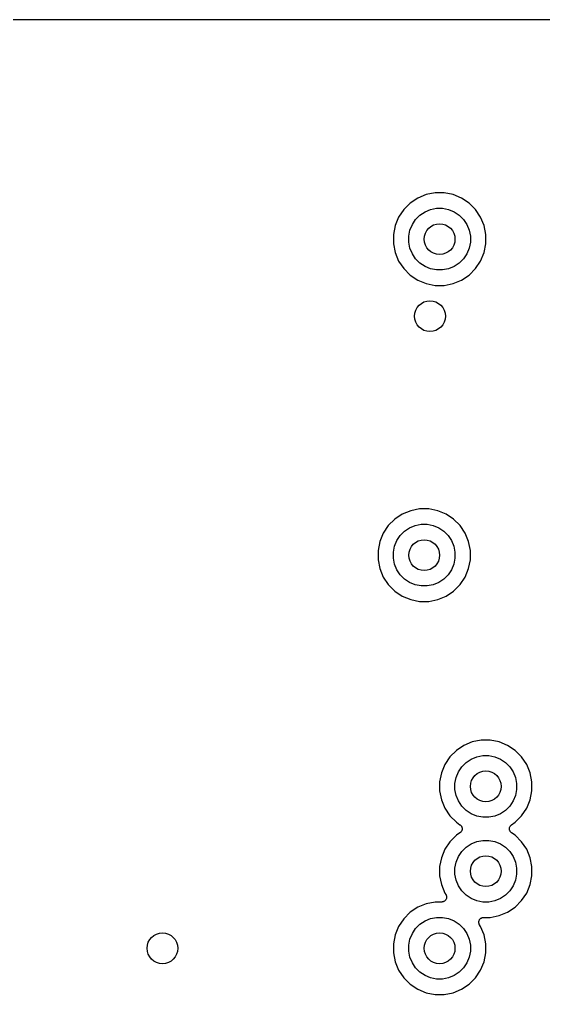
# Model space of a CAD drawing. Extents: x 113.2 to 188.8, y -123.8 to -78.2.
# Drawn here: x 139.44 to 146.25, y -94.8 to -82.15 of the extents above; entities that cross this region are included whole.
import ezdxf

# ---------------------------------------------------------------- set-up
doc = ezdxf.new("R2010")
doc.units = 0
doc.layers.add('BLACK', color=7, linetype='CONTINUOUS')

msp = doc.modelspace()

# ---------------------------------------------------------------- linework, layer by layer
at = {"layer": 'BLACK', "linetype": 'CONTINUOUS'}
for p, q in [((125.01, -82.1507), (176.99, -82.1507)), ((144.616, -84.4683), (144.518, -84.5339)), ((144.725, -84.4231), (144.616, -84.4683)), ((144.841, -84.4), (144.725, -84.4231)), ((144.959, -84.4), (144.841, -84.4)), ((145.075, -84.4231), (144.959, -84.4)), ((145.184, -84.4683), (145.075, -84.4231)), ((145.282, -84.5339), (145.184, -84.4683)), ((144.434, -84.6175), (144.368, -84.7158)), ((144.518, -84.5339), (144.434, -84.6175)), ((144.711, -84.6455), (144.783, -84.6154)), ((144.783, -84.6154), (144.861, -84.6)), ((144.861, -84.6), (144.939, -84.6)), ((144.939, -84.6), (145.017, -84.6154)), ((145.017, -84.6154), (145.089, -84.6455)), ((145.366, -84.6175), (145.282, -84.5339)), ((145.432, -84.7158), (145.366, -84.6175)), ((144.368, -84.7158), (144.323, -84.825)), ((144.546, -84.8105), (144.589, -84.745)), ((144.589, -84.745), (144.645, -84.6893)), ((144.645, -84.6893), (144.711, -84.6455)), ((145.089, -84.6455), (145.155, -84.6893)), ((145.155, -84.6893), (145.211, -84.745)), ((145.211, -84.745), (145.254, -84.8105)), ((145.477, -84.825), (145.432, -84.7158)), ((144.323, -84.825), (144.3, -84.9409)), ((144.515, -84.8833), (144.546, -84.8105)), ((145.254, -84.8105), (145.285, -84.8833)), ((145.5, -84.9409), (145.477, -84.825)), ((144.3, -84.9409), (144.3, -85.0591)), ((144.5, -84.9606), (144.515, -84.8833)), ((144.5, -85.0394), (144.5, -84.9606)), ((145.285, -84.8833), (145.3, -84.9606)), ((145.3, -84.9606), (145.3, -85.0394)), ((145.5, -85.0591), (145.5, -84.9409)), ((144.3, -85.0591), (144.323, -85.175)), ((144.515, -85.1167), (144.5, -85.0394)), ((144.546, -85.1895), (144.515, -85.1167)), ((145.285, -85.1167), (145.254, -85.1895)), ((145.3, -85.0394), (145.285, -85.1167)), ((145.477, -85.175), (145.5, -85.0591)), ((144.323, -85.175), (144.368, -85.2842)), ((144.589, -85.255), (144.546, -85.1895)), ((144.645, -85.3107), (144.589, -85.255)), ((145.211, -85.255), (145.155, -85.3107)), ((145.254, -85.1895), (145.211, -85.255)), ((145.432, -85.2842), (145.477, -85.175)), ((144.368, -85.2842), (144.434, -85.3825)), ((144.434, -85.3825), (144.518, -85.466)), ((144.711, -85.3545), (144.645, -85.3107)), ((144.783, -85.3846), (144.711, -85.3545)), ((145.089, -85.3545), (145.017, -85.3846)), ((145.155, -85.3107), (145.089, -85.3545)), ((145.282, -85.466), (145.366, -85.3825)), ((145.366, -85.3825), (145.432, -85.2842)), ((144.518, -85.466), (144.616, -85.5317)), ((144.861, -85.4), (144.783, -85.3846)), ((144.939, -85.4), (144.861, -85.4)), ((145.017, -85.3846), (144.939, -85.4)), ((145.184, -85.5317), (145.282, -85.466)), ((144.616, -85.5317), (144.725, -85.5769)), ((144.725, -85.5769), (144.841, -85.6)), ((144.841, -85.6), (144.959, -85.6)), ((144.959, -85.6), (145.075, -85.5769)), ((145.075, -85.5769), (145.184, -85.5317)), ((144.525, -88.5231), (144.416, -88.5683)), ((144.641, -88.5), (144.525, -88.5231)), ((144.759, -88.5), (144.641, -88.5)), ((144.875, -88.5231), (144.759, -88.5)), ((144.984, -88.5683), (144.875, -88.5231)), ((144.318, -88.6339), (144.234, -88.7175)), ((144.416, -88.5683), (144.318, -88.6339)), ((145.082, -88.6339), (144.984, -88.5683)), ((145.166, -88.7175), (145.082, -88.6339)), ((144.234, -88.7175), (144.168, -88.8158)), ((144.389, -88.845), (144.445, -88.7893)), ((144.445, -88.7893), (144.511, -88.7455)), ((144.511, -88.7455), (144.583, -88.7154)), ((144.583, -88.7154), (144.661, -88.7)), ((144.661, -88.7), (144.739, -88.7)), ((144.739, -88.7), (144.817, -88.7154)), ((144.817, -88.7154), (144.889, -88.7455)), ((144.889, -88.7455), (144.955, -88.7893)), ((144.955, -88.7893), (145.011, -88.845)), ((145.232, -88.8158), (145.166, -88.7175)), ((144.168, -88.8158), (144.123, -88.925)), ((144.315, -88.9833), (144.346, -88.9105)), ((144.346, -88.9105), (144.389, -88.845)), ((145.011, -88.845), (145.054, -88.9105)), ((145.054, -88.9105), (145.085, -88.9833)), ((145.277, -88.925), (145.232, -88.8158)), ((144.123, -88.925), (144.1, -89.0409)), ((144.1, -89.0409), (144.1, -89.1591)), ((144.3, -89.0606), (144.315, -88.9833)), ((145.085, -88.9833), (145.1, -89.0606)), ((145.3, -89.0409), (145.277, -88.925)), ((145.3, -89.1591), (145.3, -89.0409)), ((144.1, -89.1591), (144.123, -89.275)), ((144.3, -89.1394), (144.3, -89.0606)), ((144.315, -89.2167), (144.3, -89.1394)), ((145.1, -89.1394), (145.085, -89.2167)), ((145.1, -89.0606), (145.1, -89.1394)), ((145.277, -89.275), (145.3, -89.1591)), ((144.123, -89.275), (144.168, -89.3842)), ((144.346, -89.2895), (144.315, -89.2167)), ((144.389, -89.355), (144.346, -89.2895)), ((145.054, -89.2895), (145.011, -89.355)), ((145.085, -89.2167), (145.054, -89.2895)), ((145.232, -89.3842), (145.277, -89.275)), ((144.168, -89.3842), (144.234, -89.4825)), ((144.445, -89.4107), (144.389, -89.355)), ((144.511, -89.4545), (144.445, -89.4107)), ((144.955, -89.4107), (144.889, -89.4545)), ((145.011, -89.355), (144.955, -89.4107)), ((145.166, -89.4825), (145.232, -89.3842)), ((144.234, -89.4825), (144.318, -89.566)), ((144.583, -89.4846), (144.511, -89.4545)), ((144.661, -89.5), (144.583, -89.4846)), ((144.739, -89.5), (144.661, -89.5)), ((144.817, -89.4846), (144.739, -89.5)), ((144.889, -89.4545), (144.817, -89.4846)), ((145.082, -89.566), (145.166, -89.4825)), ((144.318, -89.566), (144.416, -89.6317)), ((144.416, -89.6317), (144.525, -89.6769)), ((144.525, -89.6769), (144.641, -89.7)), ((144.759, -89.7), (144.875, -89.6769)), ((144.875, -89.6769), (144.984, -89.6317)), ((144.984, -89.6317), (145.082, -89.566)), ((144.641, -89.7), (144.759, -89.7)), ((145.216, -91.5683), (145.118, -91.6339)), ((145.325, -91.5231), (145.216, -91.5683)), ((145.441, -91.5), (145.325, -91.5231)), ((145.559, -91.5), (145.441, -91.5)), ((145.675, -91.5231), (145.559, -91.5)), ((145.784, -91.5683), (145.675, -91.5231)), ((145.882, -91.6339), (145.784, -91.5683)), ((145.118, -91.6339), (145.034, -91.7175)), ((145.383, -91.7154), (145.461, -91.7)), ((145.461, -91.7), (145.539, -91.7)), ((145.539, -91.7), (145.617, -91.7154)), ((145.966, -91.7175), (145.882, -91.6339)), ((144.968, -91.8158), (144.923, -91.925)), ((145.034, -91.7175), (144.968, -91.8158)), ((145.189, -91.845), (145.245, -91.7893)), ((145.245, -91.7893), (145.311, -91.7455)), ((145.311, -91.7455), (145.383, -91.7154)), ((145.617, -91.7154), (145.689, -91.7455)), ((145.689, -91.7455), (145.755, -91.7893)), ((145.755, -91.7893), (145.811, -91.845)), ((146.032, -91.8158), (145.966, -91.7175)), ((146.077, -91.925), (146.032, -91.8158)), ((144.923, -91.925), (144.9, -92.0409)), ((145.115, -91.9833), (145.146, -91.9105)), ((145.146, -91.9105), (145.189, -91.845)), ((145.811, -91.845), (145.854, -91.9105)), ((145.854, -91.9105), (145.885, -91.9833)), ((146.1, -92.0409), (146.077, -91.925)), ((144.9, -92.0409), (144.9, -92.1591)), ((145.1, -92.0606), (145.115, -91.9833)), ((145.1, -92.1394), (145.1, -92.0606)), ((145.885, -91.9833), (145.9, -92.0606)), ((145.9, -92.0606), (145.9, -92.1394)), ((146.1, -92.1591), (146.1, -92.0409)), ((144.9, -92.1591), (144.923, -92.275)), ((145.115, -92.2167), (145.1, -92.1394)), ((145.9, -92.1394), (145.885, -92.2167)), ((146.077, -92.275), (146.1, -92.1591)), ((144.923, -92.275), (144.968, -92.3842)), ((145.146, -92.2895), (145.115, -92.2167)), ((145.189, -92.355), (145.146, -92.2895)), ((145.854, -92.2895), (145.811, -92.355)), ((145.885, -92.2167), (145.854, -92.2895)), ((146.042, -92.359), (146.077, -92.275)), ((144.968, -92.3842), (145.034, -92.4825)), ((145.245, -92.4107), (145.189, -92.355)), ((145.311, -92.4545), (145.245, -92.4107)), ((145.383, -92.4846), (145.311, -92.4545)), ((145.689, -92.4545), (145.617, -92.4846)), ((145.755, -92.4107), (145.689, -92.4545)), ((145.811, -92.355), (145.755, -92.4107)), ((145.966, -92.4825), (146.032, -92.3842)), ((146.032, -92.3842), (146.042, -92.359)), ((145.034, -92.4825), (145.118, -92.566)), ((145.118, -92.566), (145.165, -92.5977)), ((145.461, -92.5), (145.383, -92.4846)), ((145.539, -92.5), (145.461, -92.5)), ((145.617, -92.4846), (145.539, -92.5)), ((145.835, -92.5977), (145.882, -92.566)), ((145.882, -92.566), (145.966, -92.4825)), ((145.165, -92.7023), (145.118, -92.7339)), ((145.165, -92.5977), (145.165, -92.598)), ((145.165, -92.598), (145.165, -92.598)), ((145.165, -92.598), (145.165, -92.5981)), ((145.165, -92.5981), (145.166, -92.5982)), ((145.17, -92.6985), (145.165, -92.7023)), ((145.166, -92.5982), (145.17, -92.602)), ((145.17, -92.602), (145.175, -92.6059)), ((145.174, -92.6947), (145.17, -92.6985)), ((145.178, -92.6898), (145.174, -92.6945)), ((145.174, -92.6945), (145.174, -92.6946)), ((145.174, -92.6946), (145.174, -92.6947)), ((145.175, -92.6059), (145.175, -92.606)), ((145.175, -92.606), (145.175, -92.6061)), ((145.175, -92.6061), (145.179, -92.6109)), ((145.182, -92.6853), (145.178, -92.6898)), ((145.179, -92.6109), (145.183, -92.6154)), ((145.185, -92.6796), (145.182, -92.685)), ((145.182, -92.685), (145.182, -92.6851)), ((145.182, -92.6851), (145.182, -92.6853)), ((145.183, -92.6154), (145.183, -92.6156)), ((145.183, -92.6156), (145.183, -92.6157)), ((145.183, -92.6157), (145.185, -92.621)), ((145.185, -92.621), (145.188, -92.6263)), ((145.188, -92.6745), (145.185, -92.6796)), ((145.188, -92.6263), (145.188, -92.6265)), ((145.188, -92.6265), (145.188, -92.6266)), ((145.188, -92.6266), (145.19, -92.6324)), ((145.19, -92.6685), (145.188, -92.6742)), ((145.188, -92.6742), (145.188, -92.6743)), ((145.188, -92.6743), (145.188, -92.6745)), ((145.19, -92.6324), (145.192, -92.6381)), ((145.192, -92.6628), (145.19, -92.6685)), ((145.192, -92.6381), (145.192, -92.6382)), ((145.192, -92.6382), (145.192, -92.6384)), ((145.192, -92.6384), (145.192, -92.6445)), ((145.192, -92.6445), (145.193, -92.6503)), ((145.193, -92.6506), (145.192, -92.6566)), ((145.192, -92.6566), (145.192, -92.6625)), ((145.192, -92.6625), (145.192, -92.6626)), ((145.192, -92.6626), (145.192, -92.6628)), ((145.193, -92.6503), (145.193, -92.6504)), ((145.193, -92.6504), (145.193, -92.6506)), ((145.807, -92.6494), (145.808, -92.6434)), ((145.807, -92.6496), (145.807, -92.6494)), ((145.807, -92.6497), (145.807, -92.6496)), ((145.808, -92.6555), (145.807, -92.6497)), ((145.808, -92.6372), (145.81, -92.6315)), ((145.808, -92.6374), (145.808, -92.6372)), ((145.808, -92.6375), (145.808, -92.6374)), ((145.808, -92.6434), (145.808, -92.6375)), ((145.808, -92.6616), (145.808, -92.6555)), ((145.808, -92.6618), (145.808, -92.6616)), ((145.808, -92.6619), (145.808, -92.6618)), ((145.81, -92.6676), (145.808, -92.6619)), ((145.81, -92.6315), (145.812, -92.6258)), ((145.812, -92.6734), (145.81, -92.6676)), ((145.812, -92.6255), (145.815, -92.6203)), ((145.812, -92.6256), (145.812, -92.6255)), ((145.812, -92.6258), (145.812, -92.6256)), ((145.812, -92.6735), (145.812, -92.6734)), ((145.812, -92.6737), (145.812, -92.6735)), ((145.815, -92.6789), (145.812, -92.6737)), ((145.815, -92.6203), (145.818, -92.615)), ((145.817, -92.6843), (145.815, -92.6789)), ((145.817, -92.6844), (145.817, -92.6843)), ((145.817, -92.6846), (145.817, -92.6844)), ((145.821, -92.689), (145.817, -92.6846)), ((145.818, -92.6147), (145.822, -92.6102)), ((145.818, -92.6149), (145.818, -92.6147)), ((145.818, -92.615), (145.818, -92.6149)), ((145.825, -92.6939), (145.821, -92.689)), ((145.822, -92.6102), (145.826, -92.6055)), ((145.825, -92.694), (145.825, -92.6939)), ((145.825, -92.6941), (145.825, -92.694)), ((145.83, -92.6979), (145.825, -92.6941)), ((145.826, -92.6053), (145.83, -92.6016)), ((145.826, -92.6054), (145.826, -92.6053)), ((145.826, -92.6055), (145.826, -92.6054)), ((145.83, -92.6016), (145.835, -92.5977)), ((145.834, -92.7018), (145.83, -92.6979)), ((145.835, -92.7019), (145.834, -92.7018)), ((145.835, -92.702), (145.835, -92.7019)), ((145.835, -92.7023), (145.835, -92.702)), ((145.835, -92.702), (145.835, -92.702)), ((145.882, -92.7339), (145.835, -92.7023)), ((145.034, -92.8175), (144.968, -92.9158)), ((145.118, -92.7339), (145.034, -92.8175)), ((145.245, -92.8893), (145.311, -92.8455)), ((145.311, -92.8455), (145.383, -92.8154)), ((145.383, -92.8154), (145.461, -92.8)), ((145.461, -92.8), (145.539, -92.8)), ((145.539, -92.8), (145.617, -92.8154)), ((145.617, -92.8154), (145.689, -92.8455)), ((145.689, -92.8455), (145.755, -92.8893)), ((145.966, -92.8175), (145.882, -92.7339)), ((146.032, -92.9158), (145.966, -92.8175)), ((144.968, -92.9158), (144.923, -93.025)), ((145.146, -93.0105), (145.189, -92.945)), ((145.189, -92.945), (145.245, -92.8893)), ((145.755, -92.8893), (145.811, -92.945)), ((145.811, -92.945), (145.854, -93.0105)), ((146.077, -93.025), (146.032, -92.9158)), ((144.923, -93.025), (144.9, -93.1409)), ((145.1, -93.1606), (145.115, -93.0833)), ((145.115, -93.0833), (145.146, -93.0105)), ((145.854, -93.0105), (145.885, -93.0833)), ((145.885, -93.0833), (145.9, -93.1606)), ((146.1, -93.1409), (146.077, -93.025)), ((144.9, -93.1409), (144.9, -93.2591)), ((145.1, -93.2394), (145.1, -93.1606)), ((145.9, -93.1606), (145.9, -93.2394)), ((146.1, -93.2591), (146.1, -93.1409)), ((144.9, -93.2591), (144.923, -93.375)), ((145.115, -93.3167), (145.1, -93.2394)), ((145.146, -93.3895), (145.115, -93.3167)), ((145.885, -93.3167), (145.854, -93.3895)), ((145.9, -93.2394), (145.885, -93.3167)), ((146.077, -93.375), (146.1, -93.2591)), ((144.923, -93.375), (144.968, -93.4842)), ((145.189, -93.455), (145.146, -93.3895)), ((145.245, -93.5107), (145.189, -93.455)), ((145.811, -93.455), (145.755, -93.5107)), ((145.854, -93.3895), (145.811, -93.455)), ((146.032, -93.4842), (146.077, -93.375)), ((144.841, -93.6), (144.725, -93.6231)), ((144.928, -93.6), (144.841, -93.6)), ((144.934, -93.5994), (144.928, -93.6)), ((144.94, -93.5989), (144.934, -93.5994)), ((144.946, -93.597), (144.94, -93.5988)), ((144.94, -93.5988), (144.94, -93.5988)), ((144.94, -93.5988), (144.94, -93.5989)), ((144.952, -93.5954), (144.946, -93.597)), ((144.957, -93.5924), (144.952, -93.5953)), ((144.952, -93.5953), (144.952, -93.5953)), ((144.952, -93.5953), (144.952, -93.5954)), ((144.963, -93.5896), (144.957, -93.5924)), ((144.968, -93.5857), (144.963, -93.5895)), ((144.963, -93.5895), (144.963, -93.5896)), ((144.963, -93.5896), (144.963, -93.5896)), ((144.968, -93.4842), (144.98, -93.5022)), ((144.972, -93.5819), (144.968, -93.5857)), ((144.976, -93.5772), (144.972, -93.5817)), ((144.972, -93.5817), (144.972, -93.5818)), ((144.972, -93.5818), (144.972, -93.5819)), ((144.98, -93.5725), (144.976, -93.5772)), ((144.98, -93.5022), (144.981, -93.5027)), ((144.983, -93.5671), (144.98, -93.5723)), ((144.98, -93.5723), (144.98, -93.5724)), ((144.98, -93.5724), (144.98, -93.5725)), ((144.981, -93.5027), (144.981, -93.5027)), ((144.981, -93.5027), (144.981, -93.5027)), ((144.981, -93.5027), (144.981, -93.503)), ((144.981, -93.503), (144.984, -93.5083)), ((144.986, -93.5618), (144.983, -93.5671)), ((144.984, -93.5083), (144.986, -93.5136)), ((144.986, -93.5136), (144.986, -93.5137)), ((144.986, -93.5137), (144.986, -93.5139)), ((144.986, -93.5139), (144.988, -93.5197)), ((144.988, -93.5558), (144.986, -93.5615)), ((144.986, -93.5615), (144.986, -93.5616)), ((144.986, -93.5616), (144.986, -93.5618)), ((144.988, -93.5197), (144.99, -93.5254)), ((144.99, -93.5501), (144.988, -93.5558)), ((144.99, -93.5254), (144.99, -93.5255)), ((144.99, -93.5255), (144.99, -93.5256)), ((144.99, -93.5256), (144.99, -93.5316)), ((144.99, -93.5316), (144.991, -93.5376)), ((144.991, -93.5379), (144.99, -93.5438)), ((144.99, -93.5438), (144.99, -93.5498)), ((144.99, -93.5498), (144.99, -93.5499)), ((144.99, -93.5499), (144.99, -93.5501)), ((144.991, -93.5376), (144.991, -93.5377)), ((144.991, -93.5377), (144.991, -93.5379)), ((145.311, -93.5545), (145.245, -93.5107)), ((145.383, -93.5846), (145.311, -93.5545)), ((145.461, -93.6), (145.383, -93.5846)), ((145.539, -93.6), (145.461, -93.6)), ((145.617, -93.5846), (145.539, -93.6)), ((145.689, -93.5545), (145.617, -93.5846)), ((145.755, -93.5107), (145.689, -93.5545)), ((145.882, -93.666), (145.966, -93.5825)), ((145.966, -93.5825), (146.032, -93.4842)), ((144.616, -93.6683), (144.518, -93.7339)), ((144.725, -93.6231), (144.616, -93.6683)), ((145.784, -93.7317), (145.882, -93.666)), ((144.434, -93.8175), (144.368, -93.9158)), ((144.518, -93.7339), (144.434, -93.8175)), ((144.645, -93.8893), (144.711, -93.8455)), ((144.711, -93.8455), (144.783, -93.8154)), ((144.783, -93.8154), (144.861, -93.8)), ((144.861, -93.8), (144.939, -93.8)), ((144.939, -93.8), (145.017, -93.8154)), ((145.017, -93.8154), (145.089, -93.8455)), ((145.089, -93.8455), (145.155, -93.8893)), ((145.409, -93.8621), (145.41, -93.856)), ((145.41, -93.8499), (145.412, -93.8442)), ((145.41, -93.8501), (145.41, -93.8499)), ((145.41, -93.8502), (145.41, -93.8501)), ((145.41, -93.856), (145.41, -93.8502)), ((145.412, -93.8442), (145.414, -93.8385)), ((145.414, -93.8382), (145.417, -93.8328)), ((145.414, -93.8384), (145.414, -93.8382)), ((145.414, -93.8385), (145.414, -93.8384)), ((145.417, -93.8328), (145.42, -93.8277)), ((145.42, -93.8275), (145.424, -93.8228)), ((145.42, -93.8276), (145.42, -93.8275)), ((145.42, -93.8277), (145.42, -93.8276)), ((145.424, -93.8228), (145.428, -93.8183)), ((145.428, -93.8181), (145.433, -93.8143)), ((145.428, -93.8182), (145.428, -93.8181)), ((145.428, -93.8183), (145.428, -93.8182)), ((145.433, -93.8143), (145.437, -93.8105)), ((145.437, -93.8103), (145.443, -93.8076)), ((145.437, -93.8104), (145.437, -93.8103)), ((145.437, -93.8105), (145.437, -93.8104)), ((145.443, -93.8076), (145.448, -93.8047)), ((145.448, -93.8046), (145.454, -93.803)), ((145.448, -93.8047), (145.448, -93.8046)), ((145.448, -93.8047), (145.448, -93.8047)), ((145.454, -93.803), (145.46, -93.8012)), ((145.46, -93.8011), (145.466, -93.8006)), ((145.46, -93.8012), (145.46, -93.8011)), ((145.46, -93.8012), (145.46, -93.8012)), ((145.466, -93.8006), (145.472, -93.8)), ((145.472, -93.8), (145.559, -93.8)), ((145.559, -93.8), (145.675, -93.7769)), ((145.675, -93.7769), (145.784, -93.7317)), ((144.368, -93.9158), (144.323, -94.025)), ((144.546, -94.0105), (144.589, -93.945)), ((144.589, -93.945), (144.645, -93.8893)), ((145.155, -93.8893), (145.211, -93.945)), ((145.211, -93.945), (145.254, -94.0105)), ((145.409, -93.8623), (145.409, -93.8621)), ((145.409, -93.8624), (145.409, -93.8623)), ((145.41, -93.8683), (145.409, -93.8624)), ((145.41, -93.8744), (145.41, -93.8683)), ((145.41, -93.8745), (145.41, -93.8744)), ((145.41, -93.8746), (145.41, -93.8745)), ((145.412, -93.8803), (145.41, -93.8746)), ((145.414, -93.8861), (145.412, -93.8803)), ((145.414, -93.8863), (145.414, -93.8861)), ((145.414, -93.8864), (145.414, -93.8863)), ((145.416, -93.8917), (145.414, -93.8864)), ((145.419, -93.897), (145.416, -93.8917)), ((145.419, -93.8973), (145.419, -93.897)), ((145.42, -93.8978), (145.419, -93.8973)), ((145.419, -93.8973), (145.419, -93.8973)), ((145.419, -93.8973), (145.419, -93.8973)), ((145.432, -93.9158), (145.42, -93.8978)), ((145.477, -94.025), (145.432, -93.9158)), ((144.323, -94.025), (144.3, -94.1409)), ((144.5, -94.1606), (144.515, -94.0833)), ((144.515, -94.0833), (144.546, -94.0105)), ((145.254, -94.0105), (145.285, -94.0833)), ((145.285, -94.0833), (145.3, -94.1606)), ((145.5, -94.1409), (145.477, -94.025)), ((144.3, -94.1409), (144.3, -94.2591)), ((144.5, -94.2394), (144.5, -94.1606)), ((145.3, -94.1606), (145.3, -94.2394)), ((145.5, -94.2591), (145.5, -94.1409)), ((144.3, -94.2591), (144.323, -94.375)), ((144.515, -94.3167), (144.5, -94.2394)), ((144.546, -94.3895), (144.515, -94.3167)), ((145.285, -94.3167), (145.254, -94.3895)), ((145.3, -94.2394), (145.285, -94.3167)), ((145.477, -94.375), (145.5, -94.2591)), ((144.323, -94.375), (144.368, -94.4842)), ((144.368, -94.4842), (144.434, -94.5825)), ((144.589, -94.455), (144.546, -94.3895)), ((144.645, -94.5107), (144.589, -94.455)), ((145.211, -94.455), (145.155, -94.5107)), ((145.254, -94.3895), (145.211, -94.455)), ((145.366, -94.5825), (145.432, -94.4842)), ((145.432, -94.4842), (145.477, -94.375)), ((144.434, -94.5825), (144.518, -94.666)), ((144.711, -94.5545), (144.645, -94.5107)), ((144.783, -94.5846), (144.711, -94.5545)), ((144.861, -94.6), (144.783, -94.5846)), ((144.939, -94.6), (144.861, -94.6)), ((145.017, -94.5846), (144.939, -94.6)), ((145.089, -94.5545), (145.017, -94.5846)), ((145.155, -94.5107), (145.089, -94.5545)), ((145.282, -94.666), (145.366, -94.5825)), ((144.518, -94.666), (144.616, -94.7317)), ((144.616, -94.7317), (144.725, -94.7769)), ((145.075, -94.7769), (145.184, -94.7317)), ((145.184, -94.7317), (145.282, -94.666)), ((144.725, -94.7769), (144.841, -94.8)), ((144.841, -94.8), (144.959, -94.8)), ((144.959, -94.8), (145.075, -94.7769))]:
    msp.add_line(p, q, dxfattribs=at)
at = {"layer": 'BLACK'}
for centre in [(144.9, -85), (144.775, -86), (144.7, -89.1), (145.5, -92.1), (145.5, -93.2), (141.3, -94.2), (144.9, -94.2)]:
    msp.add_circle(centre, 0.2, dxfattribs=at)

doc.saveas('drawing.dxf')
